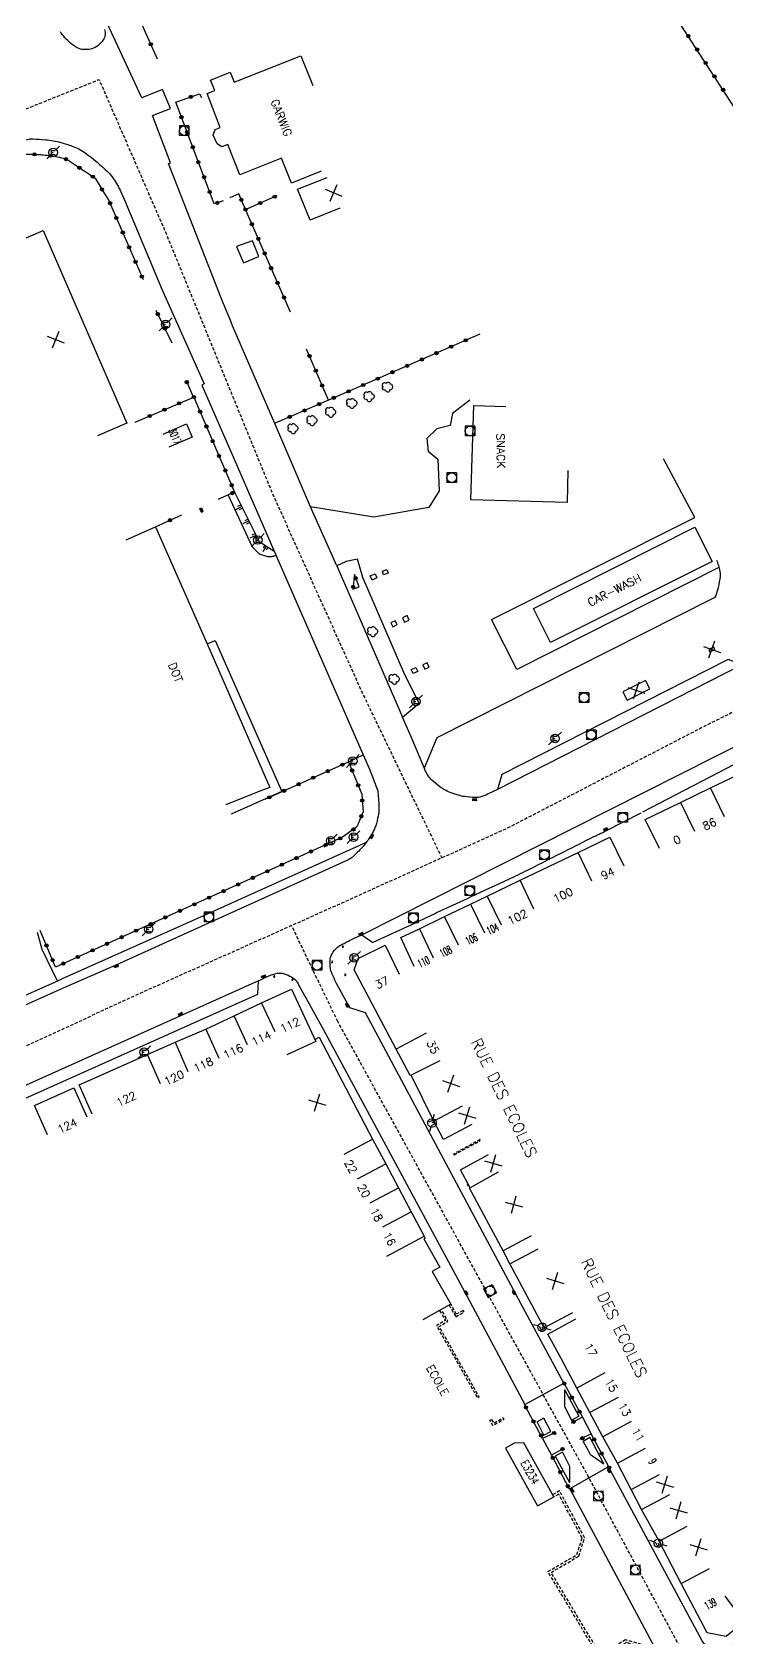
# Model space of a CAD drawing. Header units: millimetres. Extents: x 160000 to 161000, y 121000 to 122000.
# Drawn here: x 160225.8 to 160334.5, y 121183.2 to 121434.1 of the extents above; entities that cross this region are included whole.
import ezdxf
from ezdxf.enums import TextEntityAlignment as Align

# ---------------------------------------------------------------- set-up
doc = ezdxf.new("R2010")
doc.units = ezdxf.units.MM
doc.linetypes.add('DASHED', pattern=[0.75, 0.5, -0.25])
doc.layers.get('0').update_dxf_attribs({"linetype": 'CONTINUOUS'})
for name, color, linetype in [('W0001', 6, 'DASHED'), ('W0008', 7, 'CONTINUOUS'), ('W0017', 7, 'CONTINUOUS'), ('W0100', 7, 'CONTINUOUS'), ('W0112', 1, 'DASHED'), ('W0211', 2, 'CONTINUOUS'), ('W0300', 7, 'CONTINUOUS'), ('W0322', 7, 'CONTINUOUS'), ('W0334', 7, 'CONTINUOUS'), ('W0400', 7, 'CONTINUOUS'), ('W0420', 7, 'CONTINUOUS'), ('W0471', 7, 'CONTINUOUS'), ('W0700', 7, 'CONTINUOUS'), ('W0984', 7, 'CONTINUOUS'), ('W0989', 7, 'CONTINUOUS'), ('W0991', 7, 'CONTINUOUS'), ('W1102', 7, 'CONTINUOUS')]:
    doc.layers.add(name, color=color, linetype=linetype)
doc.styles.get("Standard").update_dxf_attribs({"font": 'romans.shx', "width": 0.85})

# ---------------------------------------------------------------- blocks, each defined once
blk = doc.blocks.new('t322o')
at = {"color": 0, "linetype": 'Continuous'}
for radius in [0.25, 0.15]:
    blk.add_circle((0, 0), radius, dxfattribs=at)
blk = doc.blocks.new('T300')
for p, q in [((-0.8, 0.51), (-0.86, 0.34)), ((-0.86, 0.34), (-0.86, 0.17)), ((-0.86, 0.17), (-0.74, 0.06)), ((-0.69, 0.63), (-0.8, 0.51)), ((-0.8, -0.06), (-0.74, 0.06)), ((-0.74, 0.06), (-0.69, 0.11)), ((-0.57, 0.69), (-0.69, 0.63)), ((-0.46, 0.69), (-0.57, 0.69)), ((-0.29, 0.63), (-0.46, 0.69)), ((-0.29, 0.63), (-0.17, 0.74)), ((-0.23, 0.57), (-0.29, 0.63)), ((-0.17, 0.74), (-0.06, 0.8)), ((-0.06, 0.8), (0.06, 0.8)), ((0.06, 0.8), (0.23, 0.74)), ((0.23, 0.74), (0.34, 0.63)), ((0.34, 0.63), (0.4, 0.51)), ((0.46, 0.46), (0.34, 0.46)), ((0.4, 0.51), (0.4, 0.46)), ((0.57, 0.4), (0.46, 0.46)), ((0.57, 0.4), (0.69, 0.29)), ((0.69, 0.29), (0.74, 0.17)), ((0.74, 0.06), (0.69, -0.17)), ((0.74, 0.17), (0.74, 0.06)), ((-0.8, -0.17), (-0.8, -0.06)), ((-0.8, -0.23), (-0.8, -0.17)), ((-0.74, -0.34), (-0.8, -0.23)), ((-0.69, -0.4), (-0.74, -0.34)), ((-0.51, -0.46), (-0.69, -0.4)), ((-0.4, -0.46), (-0.51, -0.46)), ((-0.4, -0.46), (-0.34, -0.46)), ((-0.34, -0.46), (-0.34, -0.4)), ((-0.34, -0.51), (-0.34, -0.46)), ((-0.29, -0.63), (-0.34, -0.51)), ((-0.17, -0.74), (-0.29, -0.63)), ((-0.06, -0.8), (-0.17, -0.74)), ((0.06, -0.8), (-0.06, -0.8)), ((0.17, -0.74), (0.06, -0.8)), ((0.23, -0.69), (0.17, -0.74)), ((0.29, -0.46), (0.23, -0.46)), ((0.29, -0.63), (0.23, -0.69)), ((0.46, -0.4), (0.29, -0.46)), ((0.34, -0.51), (0.29, -0.63)), ((0.34, -0.51), (0.34, -0.46)), ((0.57, -0.34), (0.46, -0.4)), ((0.63, -0.29), (0.57, -0.34)), ((0.69, -0.17), (0.63, -0.29))]:
    blk.add_line(p, q)
blk = doc.blocks.new('T420')
for p, q in [((0.75, 0.75), (-0.75, 0.75)), ((-0.75, 0.75), (-0.75, -0.75)), ((0.75, 0.75), (0.75, -0.75)), ((0.75, -0.75), (-0.75, -0.75))]:
    blk.add_line(p, q)
blk.add_ellipse((0, 0), major_axis=(-0.53, 0.53), ratio=1, start_param=3.926991, end_param=10.210176)
blk = doc.blocks.new('t991o')
at = {"color": 0, "linetype": 'Continuous'}
for p, q in [((-1, 1), (1, -1)), ((-1, -1), (1, 1))]:
    blk.add_line(p, q, dxfattribs=at)
blk = doc.blocks.new('T400')
for p, q in [((-0.15, 0.3), (0.15, 0.3)), ((-0.15, -0.25), (-0.15, 0.3)), ((-0.15, 0.15), (0.15, 0.15)), ((-0.15, 0), (0.15, 0)), ((0.15, 0.3), (0.15, -0.25)), ((-0.15, -0.15), (0.15, -0.15)), ((-0.15, -0.25), (-0.15, -0.3)), ((-0.15, -0.3), (0.15, -0.3)), ((0.15, -0.3), (0.15, -0.25))]:
    blk.add_line(p, q)
blk = doc.blocks.new('T471')
for p, q in [((-0.333334, 0.333334), (-0.333334, -0.333334)), ((-0.333334, 0.333334), (0.333334, 0.333334)), ((-0.333334, 0), (0, 0)), ((0.500001, 0.500001), (1.000002, 1.000002)), ((-0.500001, -0.500001), (-1.000002, -1.000002)), ((-0.333334, -0.333334), (0.333334, -0.333334))]:
    blk.add_line(p, q)
blk.add_ellipse((0, 0), major_axis=(0.471405, 0.471405), ratio=1, start_param=5.4977871438, end_param=11.780972451)
blk = doc.blocks.new('t211o')
at = {"color": 0, "linetype": 'Continuous'}
for p, q in [((-0.29, 0.5), (-0.29, 0)), ((0, 1), (0, 0)), ((0.29, 0.5), (0.29, 0))]:
    blk.add_line(p, q, dxfattribs=at)

msp = doc.modelspace()

# ---------------------------------------------------------------- linework, layer by layer
at = {"layer": 'W0001', "flags": 128}
for points in [[(160000, 121239.23), (160000.46, 121239.46), (160029.46, 121252.91), (160071.51, 121272.94), (160095.33, 121284.78), (160118.91, 121296.13), (160130.88, 121302.42), (160135.94, 121306.37), (160139.07, 121311.5), (160140.31, 121317.17), (160139.57, 121323.22), (160138.21, 121327.04), (160126.24, 121355.42), (160118.97, 121374.85), (160133.9, 121381.51), (160174.76, 121399.65), (160223.71, 121421.66), (160236.3, 121426.71), (160246.67, 121402.9), (160263.36, 121362.13), (160277.43, 121330.92), (160289.89, 121305.09)], [(160410.14, 121370.5), (160351.84, 121335.97), (160331.35, 121325.86), (160299.93, 121309.62), (160272.03, 121297.03), (160241.67, 121283.46), (160190, 121259.48), (160143.92, 121239.09), (160069.32, 121205.75), (160000, 121174.28)], [(160273.63, 121279.52), (160266.4, 121294.51)], [(160330.99, 121174.6), (160312.87, 121208.31), (160273.63, 121279.52)]]:
    msp.add_lwpolyline(points, dxfattribs=at)
at = {"layer": 'W0001'}
msp.add_lwpolyline([(160429.86, 121250.35), (160415.34, 121239.26, 0.00239), (160379.6, 121211.87, -0.000744), (160355.46, 121193.36, 0.000099), (160325.59, 121170.45, -0.000228), (160264.86, 121123.92), (160224.86, 121092.82), (160196.57, 121070.81, 0.003875), (160168.3, 121048.62, 0.000766), (160138.37, 121024.88, -0.000174), (160106.4, 121000, -0.000572)], format="xyb", dxfattribs=at)
at = {"layer": 'W0008', "flags": 128}
for points in [[(160265.65, 121368.58), (160263.77, 121372.95), (160257.16, 121388.23), (160256.79, 121389.23, 0.018452), (160256.18, 121390.7, -0.013562), (160255.34, 121392.69), (160247.15, 121413.57), (160247.48, 121413.7), (160244.64, 121421.1), (160247.46, 121422.19), (160246.24, 121425.14), (160243.01, 121423.84), (160234.5, 121442.19)], [(160237.16, 121434.53, -0.121668), (160237.24, 121433.73, -0.108702), (160236.93, 121432.89, -0.084226), (160236.15, 121432.04, -0.090398), (160235.19, 121431.53, -0.068627), (160234.25, 121431.38, -0.077547), (160233.4, 121431.48, -0.10191), (160232.09, 121432.18, -0.060953), (160230.38, 121433.96, -0.029114), (160230.26, 121434.15, -0.006183)], [(160195.46, 121403.14), (160194.72, 121404.86), (160204.52, 121409.1), (160218.41, 121414.69), (160219.42, 121415.11), (160219.13, 121415.68), (160222.39, 121416.74), (160223.76, 121417.07, -0.017922), (160225.4, 121417.4, -0.051215), (160225.99, 121417.44, -0.012909), (160227.9, 121417.31, -0.019623), (160229.15, 121417.15, -0.025723), (160230.3, 121416.89, -0.01597), (160232.09, 121416.32, -0.072545), (160234.11, 121415.26, -0.035485), (160237.68, 121412.28, -0.055734), (160238.55, 121411.22, -0.031863), (160239.72, 121409.15), (160240.24, 121408), (160246.1, 121393.98), (160252.72, 121379.16), (160252.36, 121378.98), (160257.41, 121367.39)], [(160257.41, 121367.39), (160264.03, 121352.21), (160277.6, 121321.21), (160278.58, 121318.98), (160278.95, 121318.04, -0.010911), (160279.8, 121315.81, -0.059214), (160279.9, 121315.38, -0.023324), (160280.05, 121312.75, -0.054738), (160279.94, 121311.63, -0.021174), (160279.55, 121310.12, -0.045), (160279.28, 121309.44, -0.007289), (160278.95, 121308.81, -0.014219), (160278.76, 121308.5, -0.0116), (160278.55, 121308.17, -0.005474), (160278.07, 121307.49, -0.031976), (160277.4, 121306.69, -0.017134), (160276.02, 121305.32, -0.045047), (160275.61, 121305, -0.035585), (160275.04, 121304.69), (160238.92, 121288.33), (160231.14, 121284.97)], [(160372.26, 121354.11), (160336.8, 121335.26), (160298.61, 121315.77), (160297.05, 121315.05, -0.043677), (160295.81, 121314.6, -0.076665), (160295.06, 121314.52, -0.02282), (160293.45, 121314.67, -0.036319), (160292.46, 121314.89, -0.02381), (160291.21, 121315.32, -0.029175), (160290.23, 121315.78, -0.041148), (160289.57, 121316.21, -0.019934), (160288.33, 121317.26, -0.065065), (160287.8, 121317.89, -0.040106), (160287.16, 121319.08), (160285.09, 121324.01), (160283.74, 121327.08), (160286.35, 121329.27), (160284.1, 121333.71), (160277.52, 121348.9), (160276.72, 121351.79), (160274.94, 121351.4), (160273.46, 121350.71), (160283.74, 121327.08)], [(160287.2, 121319.15), (160289.17, 121323.89), (160332.23, 121345.64), (160332.52, 121345.77, 0.195909), (160332.73, 121345.99, 0.041223), (160333.14, 121347.32, 0.021472), (160333.45, 121349.1, 0.072593), (160333.45, 121349.64, 0.023532), (160333.3, 121350.35, 0.018805), (160333.04, 121351.22, 0.010501), (160333, 121351.33, 0.005066), (160332.91, 121351.54)], [(160321.34, 121312.31), (160336.94, 121320.43), (160338.56, 121321.3), (160342.03, 121323.1), (160346.62, 121325.46), (160351.97, 121328.3), (160353.69, 121329.27), (160363.47, 121334.53), (160364.41, 121335.05, -0.030074), (160365.18, 121335.41, -0.080168), (160365.5, 121335.48, -0.032055), (160365.98, 121335.48, -0.048657), (160366.3, 121335.42, -0.110683), (160366.61, 121335.26, -0.093539), (160366.88, 121334.93), (160369.05, 121330.89)], [(160279.14, 121291.93), (160285.75, 121294.97), (160287.72, 121295.9, -0.002975), (160290.45, 121297.17, 0.001764), (160295.05, 121299.31, 0.000016), (160301.25, 121302.2, 0.000517), (160301.43, 121302.29, 0.00842), (160304.43, 121303.75, -0.002709), (160313.68, 121308.42, -0.008572), (160314.76, 121308.94, 0.011834), (160315.54, 121309.32), (160321.08, 121312.16)], [(160277.94, 121280.88), (160275.5, 121281.65), (160273.42, 121285.48), (160273.18, 121285.99, -0.007953), (160272.62, 121287.26, -0.051676), (160272.55, 121287.46, -0.043147), (160272.41, 121288.78, -0.076632), (160272.5, 121289.53, -0.100251), (160273.1, 121290.66, -0.101312), (160274.07, 121291.46, -0.001055), (160274.78, 121291.83, -0.001082), (160275.47, 121292.19, -0.001679), (160276.27, 121292.6, -0.023614), (160276.33, 121292.63), (160277.4, 121293.05), (160279.11, 121291.88)], [(160222.26, 121266.4), (160261.1, 121283.82), (160261.23, 121285.91), (160262.08, 121286.32), (160262.74, 121286.61, -0.053743), (160264.16, 121287.07, -0.10735), (160264.92, 121287.06, -0.058372), (160266.15, 121286.63, -0.073312), (160267, 121286.04, -0.068438), (160267.11, 121285.91, -0.010334), (160267.69, 121284.91), (160268.89, 121282.74), (160271.32, 121278.36)]]:
    msp.add_lwpolyline(points, format="xyb", dxfattribs=at)
for points in [[(160294.25, 121376.61), (160291.55, 121374.54), (160291.18, 121372.66), (160289.09, 121372.15), (160287.56, 121370.62), (160287.77, 121368.65), (160289.26, 121367.38), (160289.47, 121362.47), (160287.88, 121359.84), (160279.28, 121358.33), (160269.36, 121359.97), (160265.65, 121368.58)], [(160329.43, 121358.3), (160324.55, 121367.46)], [(160273.46, 121350.71), (160269.36, 121359.97)], [(160277.4, 121293.05), (160371.36, 121340.46)], [(160336.75, 121335.29), (160334.64, 121336.1), (160299.29, 121318.11), (160298.61, 121315.77)], [(160261.23, 121285.91), (160163.91, 121242.22)], [(160229.79, 121285.86), (160221.93, 121282.35), (160195.04, 121270.29), (160181.48, 121264.3)], [(160231.14, 121284.97), (160230.22, 121284.55), (160195.6, 121269.04), (160182.04, 121263.05), (160169.81, 121257.53), (160150.89, 121249.04), (160138.34, 121243.4), (160136.36, 121244.47), (160137.72, 121245), (160150.33, 121250.28), (160169.25, 121258.76), (160181.48, 121264.29)], [(160311.86, 121217.72), (160313.26, 121215.1)], [(160305.65, 121214.39), (160307.02, 121211.78)]]:
    msp.add_lwpolyline(points, dxfattribs=at)
at = {"layer": 'W0008'}
for points in [[(160308.95, 121223), (160301.53, 121236.85), (160277.94, 121280.88)], [(160271.32, 121278.36), (160293.86, 121236.59), (160302.87, 121219.71)]]:
    msp.add_lwpolyline(points, dxfattribs=at)
for points in [[(160357.29, 121239.93, 0.002104), (160372.19, 121213.68, -0.376438), (160371.39, 121209.72, 0.000941), (160335.52, 121182.24, -0.162822), (160332.77, 121181.29, -0.226549), (160330.62, 121182.75), (160315.93, 121209.95)], [(160221.21, 121006.22, 0.310791), (160228.45, 121007.51), (160243.97, 121021.76), (160252.29, 121029.52), (160252.19, 121029.65), (160276.65, 121052.03), (160285.01, 121059.75), (160291.22, 121065.42), (160324.04, 121095.38), (160352.81, 121121.71), (160378.94, 121145.58), (160382.94, 121149.21), (160391.62, 121157.15), (160422.82, 121185.7, 0.348007), (160423.09, 121187.83), (160423.49, 121188.05), (160402.86, 121220.3), (160402.47, 121220.05, 0.463927), (160397.38, 121221.4, -0.00098), (160333.91, 121172.68, -0.000272), (160269.86, 121123.61, 0.000076), (160183.93, 121056.79)], [(160309.88, 121206.54), (160324.79, 121178.67, -0.367228), (160323.58, 121173.07, -0.000522), (160262.83, 121126.53, -0.000404), (160206.17, 121082.49), (160182.91, 121064.34, -0.433167), (160178.15, 121065.06), (160152.95, 121101.69), (160141.52, 121118.38), (160129.21, 121136.21), (160103.46, 121173.88), (160088.81, 121194.67)]]:
    msp.add_lwpolyline(points, format="xyb", dxfattribs=at)
at = {"layer": 'W0017', "flags": 128}
for points in [[(160261.26, 121399.06), (160260.29, 121401.52), (160257.81, 121400.62), (160258.89, 121398.05)], [(160278.69, 121349.16), (160279.46, 121349.5), (160279.75, 121348.85), (160278.98, 121348.51)], [(160280.79, 121349.32), (160280.59, 121349.91), (160281.28, 121350.15), (160281.48, 121349.56)], [(160281.93, 121341.82), (160282.22, 121341.22), (160282.89, 121341.55), (160282.6, 121342.15)], [(160283.75, 121342.63), (160284.05, 121341.95), (160284.77, 121342.26), (160284.46, 121342.95)], [(160285.11, 121334.51), (160285.81, 121334.87), (160286.13, 121334.24), (160285.42, 121333.89)], [(160287.92, 121334.89), (160287.61, 121335.56), (160286.94, 121335.24), (160287.25, 121334.58)]]:
    msp.add_lwpolyline(points, close=True, dxfattribs=at)
msp.add_lwpolyline([(160256.47, 121361.79), (160260.16, 121353.82), (160260.34, 121353.61, 0.030893), (160261.17, 121352.76, 0.08518), (160261.54, 121352.53, 0.050777), (160262.61, 121352.21, 0.082214), (160263.31, 121352.19, 0.060085), (160263.57, 121352.26, 0.038514), (160263.95, 121352.44)], format="xyb", dxfattribs=at)
for points in [[(160297.68, 121342.32), (160329.43, 121358.3)], [(160333.2, 121350.46), (160301.61, 121334.51), (160297.67, 121342.33)], [(160253.2, 121338.53), (160254.46, 121339.08), (160264.9, 121315.46), (160262.41, 121314.36), (160256.93, 121311.92)], [(160275.31, 121320.1), (160277.6, 121321.21)], [(160278.07, 121307.49), (160253.21, 121296.29), (160230.52, 121286.19)], [(160230.52, 121286.19), (160229.79, 121285.86), (160227.41, 121290.77), (160226.69, 121293.42)]]:
    msp.add_lwpolyline(points, dxfattribs=at)
at = {"layer": 'W0100', "flags": 128}
for points in [[(160271.02, 121412.37), (160266.38, 121410.5), (160264.81, 121414.41), (160258.31, 121411.83), (160256.42, 121416.56), (160255.49, 121416.19), (160254.76, 121416.65), (160254.13, 121418.04), (160254.44, 121418.88), (160255.26, 121419.24), (160253.2, 121424.52), (160254.38, 121424.99), (160253.73, 121426.62), (160256.79, 121427.88), (160257.44, 121426.28), (160267.86, 121430.42), (160269.71, 121425.77)], [(160273.93, 121406.62), (160269.3, 121404.74), (160267.35, 121409.56), (160271.98, 121411.43)], [(160222.98, 121401.13), (160227.57, 121403.12), (160240.65, 121373.03), (160236.06, 121371.04)], [(160309.61, 121365.64), (160309.48, 121360.65), (160294.45, 121361.04), (160294.91, 121375.79), (160299.9, 121375.64)], [(160246.31, 121371.31), (160249.98, 121372.9), (160250.86, 121370.85), (160247.19, 121369.27)], [(160240.54, 121354.79), (160245.12, 121356.81), (160253.2, 121338.53), (160262.98, 121316.11), (160261.72, 121315.61), (160256.14, 121313.41)], [(160304.22, 121344.04), (160329.46, 121356.77), (160332.16, 121351.41)], [(160332.15, 121351.43), (160306.86, 121338.74), (160304.21, 121344.07)], [(160323.9, 121306.58), (160321.71, 121311.08), (160327.23, 121313.76), (160331.91, 121316.03), (160336.29, 121318.11), (160340.12, 121320.17), (160345.85, 121323.3), (160350.74, 121326), (160356.48, 121329.09), (160365.19, 121333.84)], [(160285.57, 121288.12), (160283.48, 121292.66), (160286.38, 121293.99), (160290.33, 121295.93), (160294.37, 121297.87), (160296.98, 121299.14), (160302.13, 121301.6), (160311.19, 121305.96), (160316.15, 121308.36), (160318.33, 121303.86)], [(160276.2, 121287.59), (160276.79, 121289.37), (160281.03, 121291.44), (160283.23, 121286.95)], [(160235.22, 121265.06), (160233.18, 121269.62), (160243.85, 121274.38), (160248.19, 121276.3), (160252.97, 121278.36), (160257.41, 121280.44), (160261.72, 121282.45), (160266.39, 121284.59), (160270.19, 121276.4), (160265.65, 121274.3)], [(160228.26, 121261.84), (160226.19, 121266.4), (160232.34, 121269.18), (160234.41, 121264.63)]]:
    msp.add_lwpolyline(points, dxfattribs=at)
for points in [[(160331.64, 121337.66), (160331.81, 121337.31), (160332.58, 121337.67), (160332.41, 121338.03)], [(160318.85, 121329.74), (160322.4, 121331.52), (160321.75, 121332.81), (160318.2, 121331.03)]]:
    msp.add_lwpolyline(points, close=True, dxfattribs=at)
at = {"layer": 'W0100'}
for points in [[(160294.58, 121263.44), (160290.17, 121261.09), (160288.64, 121263.98), (160285.09, 121271.17), (160284.96, 121271.08), (160282.77, 121275.22), (160276.2, 121287.59)], [(160270.04, 121276.72), (160270.69, 121277.06), (160279.06, 121261.14), (160281.13, 121257.29), (160283.12, 121253.55), (160285.1, 121249.8), (160287.13, 121245.97), (160287.27, 121245.7), (160287.07, 121245.58), (160289.58, 121241.16), (160288.38, 121240.47), (160291.28, 121235.37), (160286.94, 121232.9)], [(160303.87, 121246.06), (160299.47, 121243.71), (160294.23, 121253.49), (160294.34, 121253.54), (160292.79, 121256.38), (160297.18, 121258.77)], [(160310.3, 121234.03), (160305.89, 121231.68), (160300.54, 121241.68), (160304.95, 121244.03)], [(160350.43, 121202.24), (160353.48, 121198.27), (160350.64, 121196.09), (160345.69, 121192.19), (160340.76, 121188.4), (160337.16, 121185.73), (160334.35, 121183.46), (160331.4, 121184.04), (160327.33, 121191.73), (160323.87, 121198.32), (160321.12, 121203.3), (160319.52, 121206.42), (160317.34, 121210.51), (160315.09, 121214.64), (160313.05, 121218.42), (160310.98, 121222.25), (160308.54, 121226.87), (160306.44, 121230.69), (160310.82, 121233.1)]]:
    msp.add_lwpolyline(points, dxfattribs=at)
msp.add_lwpolyline([(160307.38, 121205.25), (160302.69, 121213.69), (160301.19, 121213.64), (160299.84, 121212.89), (160304.87, 121203.86)], close=True, dxfattribs=at)
at = {"layer": 'W0112', "flags": 128}
for points in [[(160274.3, 121291.2, 0.977486), (160274.5, 121291.25, 1.023033)], [(160272.62, 121288.83, 0.977486), (160272.82, 121288.88, 1.023033)], [(160263.59, 121286.54, 0.977486), (160263.78, 121286.58, 1.023033)], [(160266.42, 121286.06, 0.977486), (160266.61, 121286.11, 1.023033)], [(160274.69, 121286.79, 0.977486), (160274.88, 121286.84, 1.023033)]]:
    msp.add_lwpolyline(points, format="xyb", close=True, dxfattribs=at)
at = {"layer": 'W0112'}
for points in [[(160295.89, 121261.08), (160291.73, 121258.82), (160291.8, 121258.7), (160295.96, 121260.96)], [(160294.19, 121253.81), (160294.06, 121253.74), (160293.89, 121254.07), (160294.01, 121254.14)], [(160291.02, 121235.22), (160292.07, 121233.39), (160293.36, 121234.12), (160293.22, 121234.38), (160292.18, 121233.8), (160291.28, 121235.37)], [(160290.04, 121150.01), (160311.43, 121166.44), (160322.19, 121174.73), (160322.88, 121178.1), (160320.85, 121181.89), (160318.75, 121182.52), (160314.61, 121180.03), (160306.48, 121193.59), (160311.02, 121196.24), (160311.82, 121198.85), (160308.16, 121205.69), (160307.38, 121205.25)], [(160290.22, 121149.7), (160311.65, 121166.16), (160322.52, 121174.52), (160323.26, 121178.15), (160321.1, 121182.19), (160318.61, 121182.93), (160314.69, 121180.59), (160306.98, 121193.46), (160311.32, 121196), (160312.21, 121198.89), (160308.31, 121206.18), (160307.2, 121205.57)]]:
    msp.add_lwpolyline(points, dxfattribs=at)
at = {"layer": 'W0112', "flags": 128}
msp.add_lwpolyline([(160289.55, 121234.38), (160290.44, 121232.81), (160289.05, 121232.02), (160295.47, 121220.72), (160295.74, 121220.87), (160289.46, 121231.9), (160290.85, 121232.7), (160289.81, 121234.53)], dxfattribs=at)
msp.add_lwpolyline([(160297.68, 121217.37), (160298, 121216.8), (160299.43, 121217.6), (160299.58, 121217.34), (160297.88, 121216.39), (160297.42, 121217.22)], close=True, dxfattribs=at)
at = {"layer": 'W0211', "flags": 128}
msp.add_lwpolyline([(160257.47, 121362.23), (160261.33, 121354.54), (160263.77, 121352.96)], dxfattribs=at)
at = {"layer": 'W0322', "flags": 128}
for points in [[(160336.33, 121402.88), (160344.73, 121408.31), (160324.78, 121439.17), (160322.45, 121457.35)], [(160239, 121444.22), (160245.4, 121429.93)], [(160255.71, 121407.78), (160254.3, 121407.28), (160248.3, 121423.16), (160252.01, 121424.49), (160252.31, 121423.88)], [(160259.19, 121406.42), (160258.15, 121408.83), (160256.77, 121408.22)], [(160266.21, 121390.38), (160259.19, 121406.42), (160263.77, 121408.42)], [(160245.19, 121390.66), (160247.66, 121385.56)], [(160295.85, 121386.93), (160272.17, 121376.63), (160263.83, 121373.02)], [(160272.17, 121376.63), (160268.75, 121384.6)], [(160249.9, 121379.69), (160251.01, 121377.15)], [(160241.93, 121373.16), (160251.12, 121377.1), (160257.49, 121362.25)], [(160257.48, 121362.24), (160254.85, 121361.09)], [(160245.12, 121356.81), (160249.23, 121358.68)], [(160262.27, 121314.26), (160275.31, 121320.1), (160277.37, 121315.04), (160277.58, 121312.27), (160276.62, 121309.93), (160274.38, 121308.32), (160229.5, 121288.04), (160227.11, 121293.73)]]:
    msp.add_lwpolyline(points, dxfattribs=at)
msp.add_lwpolyline([(160209.29, 121398.01), (160205.32, 121407.19), (160219.11, 121413.16), (160220.31, 121413.79, -0.052089), (160222.83, 121414.79, -0.071134), (160224.81, 121415.05, -0.007773), (160226.94, 121414.99, -0.018058), (160227.86, 121414.92, -0.024619), (160230.45, 121414.49, -0.069018), (160231.33, 121414.17, -0.023912), (160231.76, 121413.91, -0.002554), (160235.67, 121411.3), (160237.12, 121408.95), (160237.79, 121407.91), (160243.18, 121395.49)], format="xyb", dxfattribs=at)
msp.add_lwpolyline([(160276.22, 121349.35), (160276, 121347.09), (160276.97, 121347.43)], close=True, dxfattribs=at)
at = {"layer": 'W0322'}
for points in [[(160309.04, 121222.97), (160311.86, 121217.72), (160310.09, 121216.75)], [(160307.45, 121215.23), (160305.65, 121214.39), (160302.87, 121219.58)], [(160316.05, 121209.83), (160313.26, 121215.1), (160311.42, 121214.2)], [(160308.77, 121212.73), (160307.02, 121211.78), (160309.81, 121206.52)]]:
    msp.add_lwpolyline(points, dxfattribs=at)
at = {"layer": 'W0334'}
for points in [[(160300.54, 121241.68), (160299.47, 121243.71)], [(160302.87, 121219.71), (160308.95, 121223)], [(160309.07, 121222.03), (160309.06, 121219.37), (160310.18, 121217.23), (160311.32, 121217.85)], [(160309.07, 121222.03), (160311.32, 121217.85)], [(160305.83, 121214.9), (160306.94, 121215.46), (160305.82, 121217.54), (160304.79, 121216.97)], [(160305.83, 121214.9), (160304.79, 121216.97)], [(160313.13, 121211.86), (160311.98, 121213.98), (160313.03, 121214.58)], [(160313.13, 121211.86), (160315.24, 121210.41), (160313.03, 121214.58)], [(160308.74, 121212.22), (160307.59, 121211.61), (160309.83, 121207.48)], [(160308.74, 121212.22), (160309.84, 121210.08), (160309.83, 121207.48)], [(160315.93, 121209.95), (160309.88, 121206.54)]]:
    msp.add_lwpolyline(points, dxfattribs=at)
at = {"layer": 'W0700', "flags": 128}
for points in [[(160369.25, 121367.13), (160352.36, 121404.81), (160349.33, 121411.41), (160348.12, 121414.12, 0.005728), (160347.25, 121416.02, 0.001977), (160344.67, 121421.4, 0.000026), (160340.54, 121429.93, 0.000496), (160340.32, 121430.39, 0.00219), (160336.87, 121437.41, 0.005514), (160335.44, 121440.2, 0.00328), (160334.7, 121441.59, -0.000894), (160331.98, 121446.63, -0.004672), (160331.38, 121447.78, 0.008246), (160331, 121448.49), (160325.13, 121459.06)], [(160367.85, 121366.5), (160350.95, 121404.18), (160347.93, 121410.77), (160346.71, 121413.49, 0.005728), (160345.85, 121415.36, 0.001977), (160343.28, 121420.73, 0.000026), (160339.16, 121429.26, 0.000496), (160338.94, 121429.71, 0.00219), (160335.49, 121436.72, 0.005514), (160334.08, 121439.48, 0.00328), (160333.34, 121440.86, -0.000894), (160330.63, 121445.9, -0.004672), (160330.01, 121447.08, 0.008246), (160329.65, 121447.74), (160323.78, 121458.31)]]:
    msp.add_lwpolyline(points, format="xyb", dxfattribs=at)
at = {"layer": 'W1102'}
for p, q in [((160334.08, 121311.52), (160331.91, 121316.03)), ((160327.23, 121313.76), (160329.41, 121309.26)), ((160313.36, 121301.46), (160311.19, 121305.96)), ((160304.3, 121297.09), (160302.13, 121301.6)), ((160296.98, 121299.14), (160299.15, 121294.63)), ((160292.51, 121291.44), (160290.33, 121295.93)), ((160294.37, 121297.87), (160296.54, 121293.37)), ((160286.38, 121293.99), (160288.53, 121289.48)), ((160263.82, 121277.91), (160261.72, 121282.45)), ((160252.97, 121278.36), (160255.02, 121273.8)), ((160259.52, 121275.9), (160257.41, 121280.44)), ((160248.19, 121276.3), (160250.19, 121271.72)), ((160287.45, 121277.69), (160282.77, 121275.22)), ((160245.88, 121269.81), (160243.85, 121274.38)), ((160289.57, 121273.38), (160285.09, 121271.17)), ((160293.05, 121266.33), (160288.64, 121263.98)), ((160274.64, 121258.81), (160279.06, 121261.14)), ((160276.72, 121254.93), (160281.13, 121257.29)), ((160298.71, 121255.98), (160294.34, 121253.54)), ((160278.7, 121251.2), (160283.12, 121253.55)), ((160280.68, 121247.46), (160285.1, 121249.8)), ((160281.27, 121242.86), (160287.13, 121245.97)), ((160315.37, 121224.63), (160310.98, 121222.25)), ((160317.45, 121220.79), (160313.05, 121218.42)), ((160319.49, 121217.01), (160315.09, 121214.64)), ((160317.34, 121210.51), (160321.75, 121212.86)), ((160319.52, 121206.42), (160323.95, 121208.74)), ((160321.12, 121203.3), (160325.54, 121205.65)), ((160323.87, 121198.32), (160328.27, 121200.69)), ((160327.33, 121191.73), (160331.76, 121194.07)), ((160334.15, 121189.72), (160337.16, 121185.73))]:
    msp.add_line(p, q, dxfattribs=at)

# ---------------------------------------------------------------- block references
at = {"layer": 'W0211'}
for p, rotation in [((160258.59, 121360), 116.683786708833), ((160259.71, 121357.77), 116.683786708833), ((160260.84, 121355.53), 116.6837867084176), ((160262.5, 121353.79), 147.1243643776256)]:
    msp.add_blockref('t211o', p, dxfattribs=dict(at, rotation=rotation))
at = {"layer": 'W0300', "rotation": 359.8848}
for p in [(160281.44, 121378.64), (160275.86, 121376.1), (160278.55, 121377.16), (160269.63, 121373.4), (160272.55, 121374.71), (160266.66, 121372.15)]:
    msp.add_blockref('T300', p, dxfattribs=at)
at = {"layer": 'W0300'}
for p in [(160279.11, 121340.43), (160282.48, 121333)]:
    msp.add_blockref('T300', p, dxfattribs=at)
at = {"layer": 'W0322'}
for p, rotation in [((160328.44, 121433.5), 122.8885013858348), ((160244.38, 121432.22), 294.121939042347), ((160329.8, 121431.4), 122.8885013858348), ((160331.15, 121429.3), 122.8885013858348), ((160332.51, 121427.21), 122.8885013858348), ((160250.65, 121424), 19.776652499758), ((160333.87, 121425.11), 122.8885013858348), ((160249.18, 121420.82), 110.7092922196511), ((160250.07, 121418.48), 110.7092922196511), ((160250.95, 121416.14), 110.7092922196511), ((160226.2, 121415.02), 358.1842746709498), ((160228.69, 121414.81), 351.6228694924002), ((160231.13, 121414.27), 335.818417535463), ((160251.83, 121413.8), 110.7092922196511), ((160233.24, 121412.93), 326.2942276602568), ((160235.31, 121411.54), 325.9828887456984), ((160252.72, 121411.46), 110.7092922196511), ((160236.75, 121409.54), 301.5999533712342), ((160253.6, 121409.13), 110.7092922196511), ((160263.77, 121408.42), 23.62427535141513), ((160238.02, 121407.38), 293.4504434828179), ((160254.8, 121407.45), 199.4350752533196), ((160258.54, 121407.92), 113.4453091949753), ((160259.19, 121406.41), 113.6242753513839), ((160261.48, 121407.42), 23.62427535141513), ((160239.01, 121405.09), 293.4504434828179), ((160260.2, 121404.12), 113.6242753513839), ((160240.01, 121402.8), 293.4504434828179), ((160261.2, 121401.83), 113.6242753513839), ((160241, 121400.5), 293.4504434828179), ((160242, 121398.21), 293.4504434828179), ((160262.2, 121399.54), 113.6242753513839), ((160242.99, 121395.92), 293.4504434828179), ((160263.2, 121397.25), 113.6242753513839), ((160264.2, 121394.96), 113.6242753513839), ((160265.21, 121392.67), 113.6242753513839), ((160245.48, 121390.06), 295.8263819353841), ((160246.57, 121387.81), 295.8263819353841), ((160293.64, 121385.97), 203.5172767681088), ((160269.21, 121383.52), 113.2337641423155), ((160289.05, 121383.97), 203.5172767681088), ((160291.34, 121384.97), 203.5172767681088), ((160270.2, 121381.22), 113.2337641423155), ((160282.17, 121380.98), 203.5172767681088), ((160284.47, 121381.98), 203.5172767681088), ((160286.76, 121382.98), 203.5172767681088), ((160250.01, 121379.44), 293.5397765821022), ((160271.18, 121378.92), 113.2337641423155), ((160277.59, 121378.98), 203.5172767681088), ((160279.88, 121379.98), 203.5172767681088), ((160248.82, 121376.12), 23.21516239149417), ((160251.12, 121377.1), 293.2151623914444), ((160270.71, 121376), 203.3806003385891), ((160273, 121376.99), 203.5172767681088), ((160275.3, 121377.99), 203.5172767681088), ((160244.22, 121374.15), 23.21516239149417), ((160246.52, 121375.13), 23.21516239149417), ((160252.1, 121374.81), 293.2151623914444), ((160266.12, 121374.01), 203.3806003385891), ((160268.42, 121375), 203.3806003385891), ((160253.09, 121372.51), 293.2151623914444), ((160254.07, 121370.21), 293.2151623914444), ((160255.06, 121367.91), 293.2151623914444), ((160256.04, 121365.62), 293.2151623914444), ((160257.03, 121363.32), 293.2151623914444), ((160257.14, 121362.09), 203.599107230722), ((160247.39, 121357.85), 24.42769649303517), ((160276.43, 121348.8), 111.4888854555858), ((160276.03, 121347.45), 264.4420336512069), ((160272.07, 121318.65), 24.13492972187056), ((160274.35, 121319.67), 24.13492972187056), ((160275.86, 121318.76), 292.1741882808964), ((160265.23, 121315.58), 24.13492972187056), ((160267.51, 121316.61), 24.13492972187056), ((160269.79, 121317.63), 24.13492972187056), ((160276.8, 121316.44), 292.1741882808964), ((160262.95, 121314.56), 24.13492972187056), ((160277.45, 121314.06), 274.3278593586808), ((160277.31, 121311.61), 247.7373421182118), ((160274, 121308.15), 204.3163524395561), ((160276.07, 121309.53), 215.7056902136464), ((160269.44, 121306.09), 204.3163524395561), ((160271.72, 121307.12), 204.3163524395561), ((160262.61, 121303), 204.3163524395561), ((160264.89, 121304.03), 204.3163524395561), ((160267.16, 121305.06), 204.3163524395561), ((160258.05, 121300.94), 204.3163524395561), ((160260.33, 121301.97), 204.3163524395561), ((160251.22, 121297.85), 204.3163524395561), ((160253.49, 121298.88), 204.3163524395561), ((160255.77, 121299.91), 204.3163524395561), ((160246.66, 121295.79), 204.3163524395561), ((160248.94, 121296.82), 204.3163524395561), ((160242.1, 121293.73), 204.3163524395561), ((160244.38, 121294.76), 204.3163524395561), ((160228.08, 121291.43), 112.7731469917528), ((160235.27, 121290.65), 204.3163524395561), ((160237.55, 121291.68), 204.3163524395561), ((160239.83, 121292.71), 204.3163524395561), ((160229.05, 121289.12), 112.7731469917528), ((160230.71, 121288.59), 204.3163524395561), ((160232.99, 121289.62), 204.3163524395561), ((160309.04, 121222.97), 298.28890846125), ((160310.22, 121220.77), 298.28890846125), ((160303.05, 121219.25), 118.126161228893), ((160311.41, 121218.57), 298.28890846125), ((160304.23, 121217.04), 118.126161228893), ((160307.45, 121215.23), 205.079479020725), ((160310.51, 121216.98), 208.705302569987), ((160305.41, 121214.84), 118.126161228893), ((160308.77, 121212.73), 208.455209237542), ((160311.88, 121214.42), 206.118053246592), ((160313.71, 121214.24), 117.918395306634), ((160307.25, 121211.34), 297.994975846717), ((160314.88, 121212.04), 117.918395306634), ((160308.42, 121209.13), 297.994975846717), ((160316.05, 121209.83), 117.918395306634), ((160309.6, 121206.92), 297.994975846717)]:
    msp.add_blockref('t322o', p, dxfattribs=dict(at, rotation=rotation))
at = {"layer": 'W0400'}
for p, rotation in [((160252.3, 121359.46), 22.91392842250918), ((160295.04, 121314.19), 97.06551919713593), ((160278.95, 121308.46), 331.5763198749021), ((160315.5, 121309.56), 296.0016197539353), ((160277.27, 121293.22), 110.6006846478733), ((160239, 121288.17), 111.0981795026381), ((160262.04, 121286.56), 111.0423345958464), ((160249.06, 121280.67), 117.1758599014778), ((160275.11, 121282.06), 207.6113492839137), ((160293.7, 121237.1), 28.08223792726601), ((160301.18, 121237.15), 208.187858773808), ((160316.07, 121209.35), 208.364169427616), ((160310.23, 121206.26), 209.0697243062006)]:
    msp.add_blockref('T400', p, dxfattribs=dict(at, rotation=rotation))
at = {"layer": 'W0420'}
for p, rotation in [((160249.6, 121418.74), 359.8848), ((160297.44, 121237.45), 118.187858773808), ((160314.41, 121205.43), 181.7812462292081), ((160320.19, 121193.86), 181.7812462292081)]:
    msp.add_blockref('T420', p, dxfattribs=dict(at, rotation=rotation))
for p in [(160294.3, 121371.79), (160291.44, 121364.5), (160312.13, 121330.14), (160313.25, 121324.32), (160318.17, 121311.41), (160305.93, 121305.57), (160294.23, 121299.95), (160253.46, 121295.87), (160285.43, 121295.72), (160270.39, 121288.31)]:
    msp.add_blockref('T420', p, dxfattribs=at)
at = {"layer": 'W0471'}
for p, rotation in [((160229.12, 121415.31), 359.8848), ((160246.71, 121388.46), 359.8848), ((160243.36, 121274.73), 359.8848), ((160288.36, 121263.68), 208.526998574477), ((160305.59, 121231.76), 118.863585228463), ((160323.74, 121198.03), 117.836583152407)]:
    msp.add_blockref('T471', p, dxfattribs=dict(at, rotation=rotation))
for p in [(160261.13, 121354.76), (160285.85, 121329.54), (160307.59, 121323.76), (160275.98, 121320.24), (160272.51, 121307.78), (160276.08, 121308.35), (160244.06, 121293.94), (160276.18, 121289.48)]:
    msp.add_blockref('T471', p, dxfattribs=at)
at = {"layer": 'W0991'}
for p, rotation in [((160272.96, 121409.03), 22.07553207118488), ((160229.52, 121386.09), 23.49255804496759), ((160332.11, 121337.67), 25.20578624232442), ((160320.29, 121331.27), 26.57732395329252), ((160291.31, 121269.85), 26.25267542801172), ((160270.4, 121266.87), 27.75768029004047), ((160293.84, 121264.85), 27.99877323824018), ((160297.94, 121257.37), 28.62432434389094), ((160301.15, 121250.94), 29.13552464225203), ((160307.63, 121239.03), 28.13011162337202), ((160324.75, 121207.19), 27.15255219433132), ((160326.91, 121203.17), 28.87100581450313), ((160330.01, 121197.38), 27.74247431650452)]:
    msp.add_blockref('t991o', p, dxfattribs=dict(at, rotation=rotation))

# ---------------------------------------------------------------- texts
at = {"layer": 'W0984'}
for s, rotation, p in [('GARWIG', 291.8407, (160264.8, 121420.74)), ('SNACK', 270.9857, (160299.12, 121368.68)), ('CAR-WASH', 26.5688, (160316.88, 121346.93)), ('DOT', 291.8955, (160248.26, 121334.07)), ('86', 25.0812, (160331.74, 121310.39)), ('0', 25.0812, (160326.65, 121307.92)), ('94', 25.0812, (160315.84, 121302.66)), ('100', 25.0812, (160308.83, 121299.28)), ('102', 25.0812, (160301.72, 121295.86)), ('37', 25.0812, (160280.53, 121285.6)), ('112', 24.966, (160266.15, 121278.99)), ('116', 24.966, (160257.26, 121274.88)), ('114', 24.966, (160261.67, 121276.91)), ('118', 24.966, (160252.6, 121272.78)), ('120', 24.966, (160248.04, 121270.75)), ('122', 24.966, (160240.55, 121267.43)), ('124', 24.966, (160231.33, 121263.24)), ('ECOLE', 299.0879, (160289.22, 121223.48))]:
    msp.add_text(s, height=1.25, rotation=rotation, dxfattribs=at).set_placement(p, align=Align.MIDDLE)
for s, rotation, width, p in [('3017', 293.3584, 0.6, (160248.16, 121370.98)), ('106', 25.0812, 0.5, (160294.53, 121292.41)), ('104', 25.0812, 0.5, (160297.85, 121294)), ('108', 25.0812, 0.5, (160290.51, 121290.48)), ('110', 25.0812, 0.5, (160287.03, 121288.85)), ('E3234', 299.0879, 0.75, (160303.68, 121209.12))]:
    msp.add_text(s, height=1.25, rotation=rotation, dxfattribs=dict(at, width=width)).set_placement(p, align=Align.MIDDLE)
at = {"layer": 'W0989'}
for p in [(160299.63, 121267.6), (160316.83, 121233.23)]:
    msp.add_text('RUE DES ECOLES', height=1.75, rotation=295.9509, dxfattribs=at).set_placement(p, align=Align.MIDDLE)
at = {"layer": 'W0991'}
for s, rotation, p in [('35', 296.2527, (160288.51, 121275.54)), ('22', 298.1529, (160275.68, 121256.86)), ('20', 298.0299, (160277.71, 121253.07)), ('18', 297.8675, (160279.69, 121249.33)), ('16', 297.935, (160281.7, 121245.54)), ('17', 298.0956, (160313.19, 121228.21)), ('15', 298.4808, (160316.42, 121222.7)), ('13', 298.2841, (160318.47, 121218.91)), ('11', 298.6338, (160320.61, 121214.96))]:
    msp.add_text(s, height=1.25, rotation=rotation, dxfattribs=at).set_placement(p, align=Align.MIDDLE)
at = {"layer": 'W0991', "width": 0.5}
for s, rotation, p in [('9', 298.0854, (160322.85, 121210.8)), ('139', 27.8366, (160331.9, 121188.53))]:
    msp.add_text(s, height=1.25, rotation=rotation, dxfattribs=at).set_placement(p, align=Align.MIDDLE)

doc.saveas('drawing.dxf')
